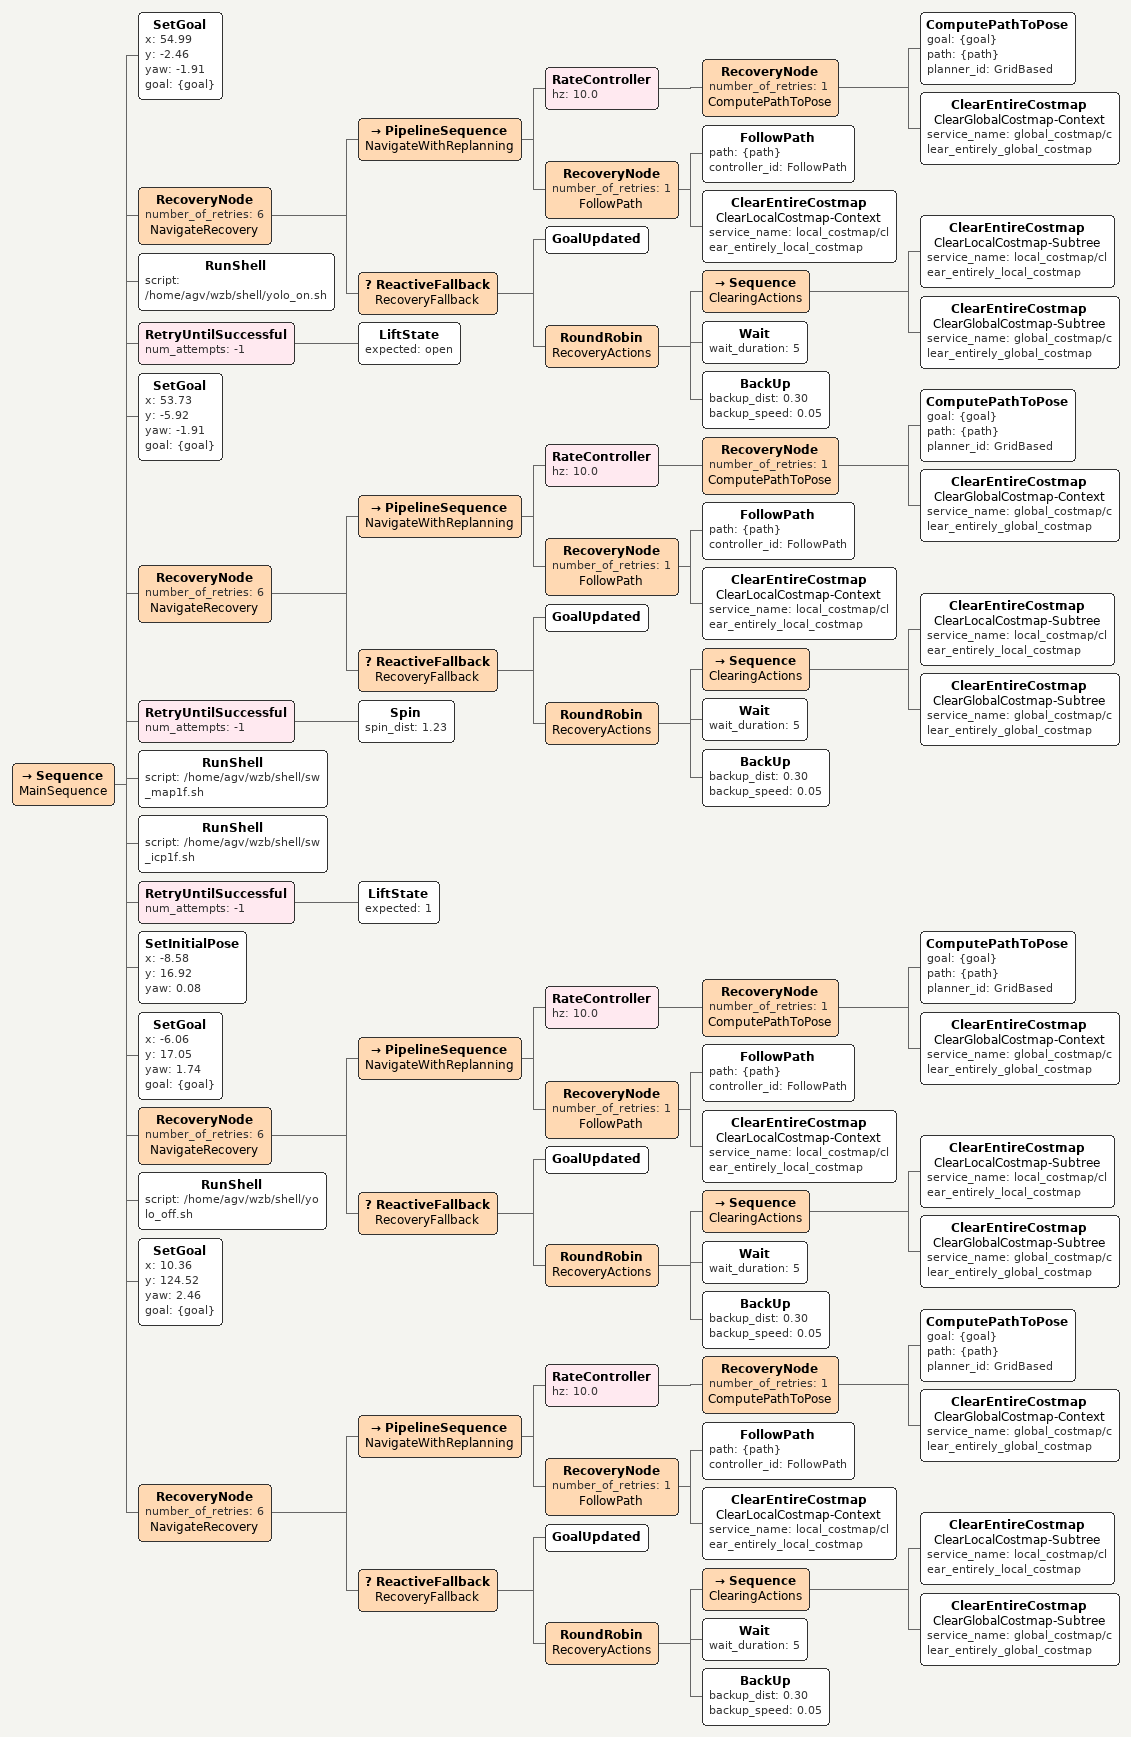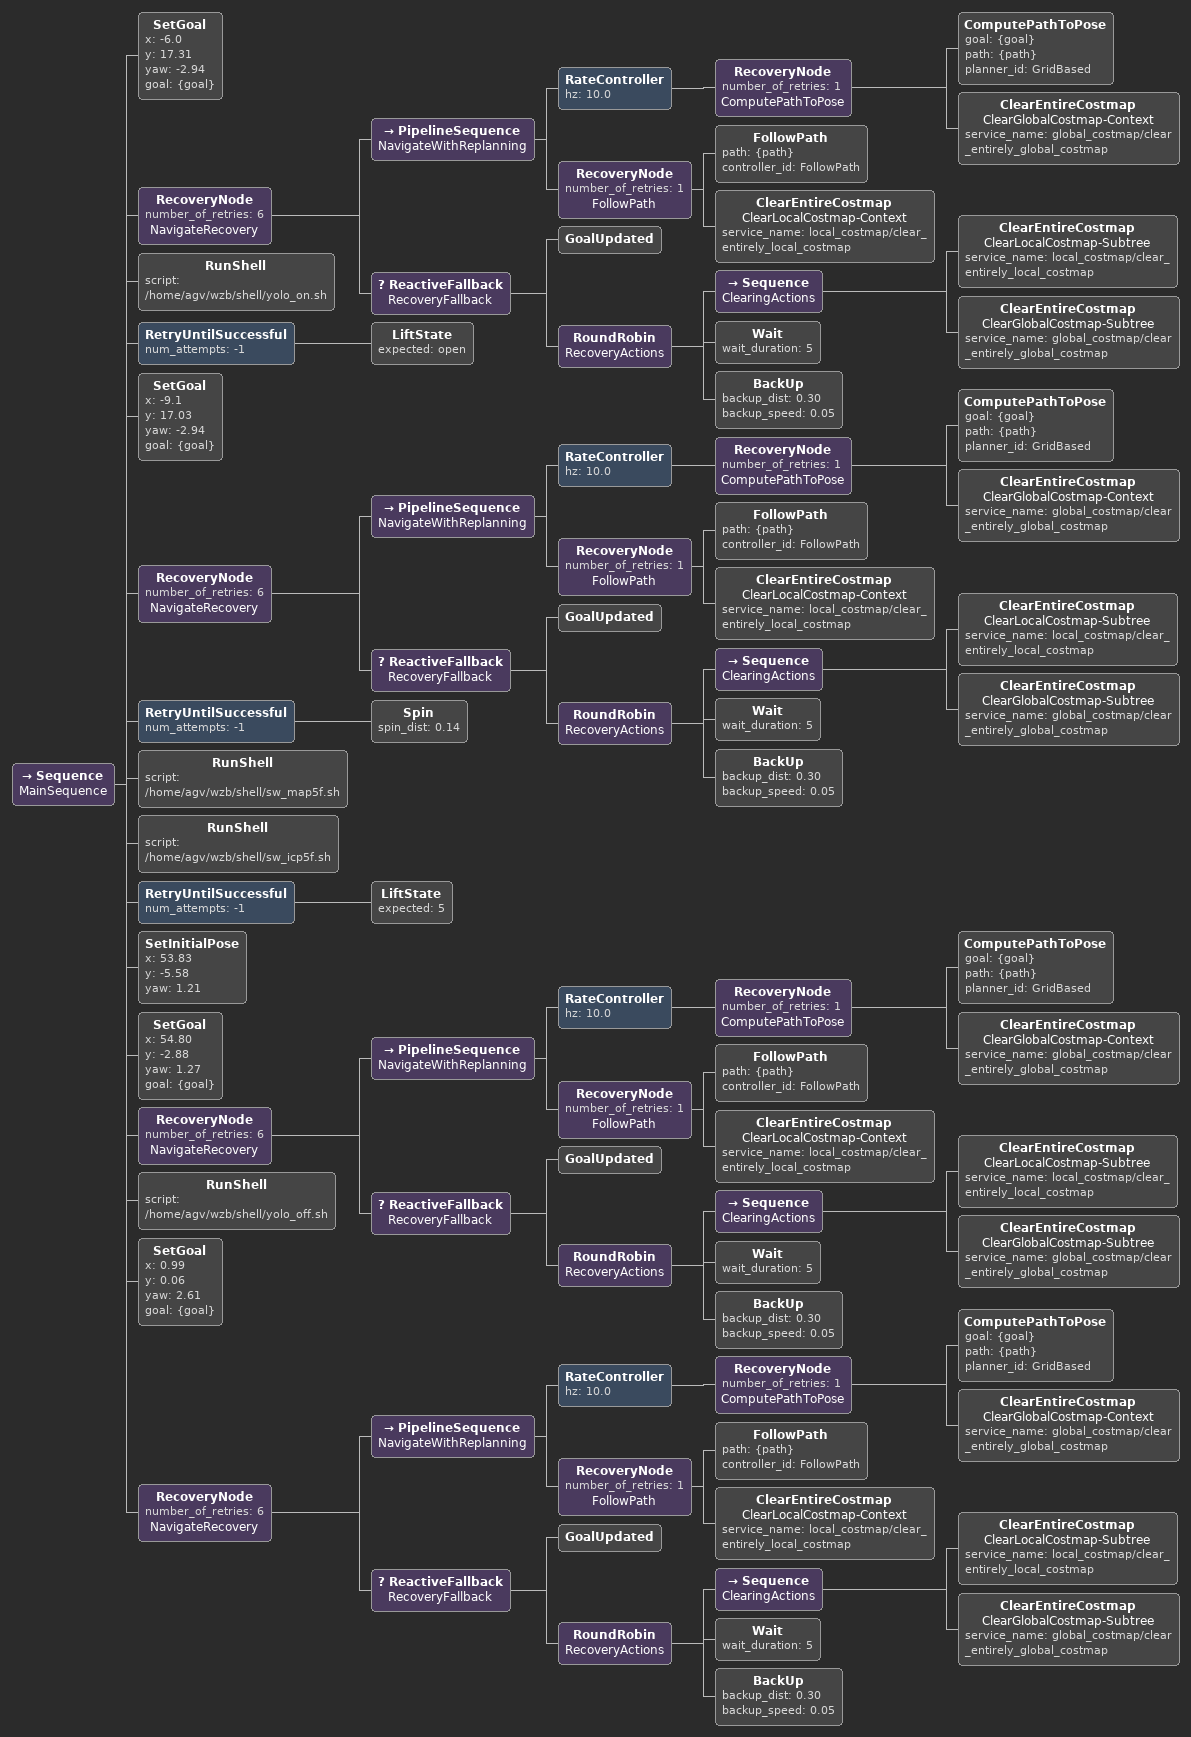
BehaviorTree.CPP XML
<Sequence name="MainSequence">

  <!-- 1st target (5f lift entry) -->
  <SetGoal x="54.99" y="-2.46" yaw="-1.91" goal="{goal}"/>
  <RecoveryNode number_of_retries="6" name="NavigateRecovery">
    <PipelineSequence name="NavigateWithReplanning">
      <RateController hz="10.0">
        <RecoveryNode number_of_retries="1" name="ComputePathToPose">
          <ComputePathToPose goal="{goal}" path="{path}" planner_id="GridBased"/>
          <ClearEntireCostmap name="ClearGlobalCostmap-Context" service_name="global_costmap/clear_entirely_global_costmap"/>
        </RecoveryNode>
      </RateController>
      <RecoveryNode number_of_retries="1" name="FollowPath">
        <FollowPath path="{path}" controller_id="FollowPath"/>
        <ClearEntireCostmap name="ClearLocalCostmap-Context" service_name="local_costmap/clear_entirely_local_costmap"/>
      </RecoveryNode>
    </PipelineSequence>
    <ReactiveFallback name="RecoveryFallback">
      <GoalUpdated/>
      <RoundRobin name="RecoveryActions">
        <Sequence name="ClearingActions">
          <ClearEntireCostmap name="ClearLocalCostmap-Subtree" service_name="local_costmap/clear_entirely_local_costmap"/>
          <ClearEntireCostmap name="ClearGlobalCostmap-Subtree" service_name="global_costmap/clear_entirely_global_costmap"/>
        </Sequence>
        <Wait wait_duration="5"/>
        <BackUp backup_dist="0.30" backup_speed="0.05"/>
      </RoundRobin>
    </ReactiveFallback>
  </RecoveryNode>

  <!-- activate yolo -->
  <RunShell script="/home/agv/wzb/shell/yolo_on.sh"/>

  <!-- wait for door open -->
  <RetryUntilSuccessful num_attempts="-1">
    <LiftState expected="open"/>
  </RetryUntilSuccessful>

  <!-- 2nd target (into the lift) -->
  <SetGoal x="53.73" y="-5.92" yaw="-1.91" goal="{goal}"/>
  <RecoveryNode number_of_retries="6" name="NavigateRecovery">
    <PipelineSequence name="NavigateWithReplanning">
      <RateController hz="10.0">
        <RecoveryNode number_of_retries="1" name="ComputePathToPose">
          <ComputePathToPose goal="{goal}" path="{path}" planner_id="GridBased"/>
          <ClearEntireCostmap name="ClearGlobalCostmap-Context" service_name="global_costmap/clear_entirely_global_costmap"/>
        </RecoveryNode>
      </RateController>
      <RecoveryNode number_of_retries="1" name="FollowPath">
        <FollowPath path="{path}" controller_id="FollowPath"/>
        <ClearEntireCostmap name="ClearLocalCostmap-Context" service_name="local_costmap/clear_entirely_local_costmap"/>
      </RecoveryNode>
    </PipelineSequence>
    <ReactiveFallback name="RecoveryFallback">
      <GoalUpdated/>
      <RoundRobin name="RecoveryActions">
        <Sequence name="ClearingActions">
          <ClearEntireCostmap name="ClearLocalCostmap-Subtree" service_name="local_costmap/clear_entirely_local_costmap"/>
          <ClearEntireCostmap name="ClearGlobalCostmap-Subtree" service_name="global_costmap/clear_entirely_global_costmap"/>
        </Sequence>
        <Wait wait_duration="5"/>
        <BackUp backup_dist="0.30" backup_speed="0.05"/>
      </RoundRobin>
    </ReactiveFallback>
  </RecoveryNode>

  <!-- head to the door of lift -->

  <RetryUntilSuccessful num_attempts="-1">
    <Spin spin_dist="1.23"/>
  </RetryUntilSuccessful>

  <!-- sw map and icp-->
  <RunShell script="/home/agv/wzb/shell/sw_map1f.sh"/>
  <RunShell script="/home/agv/wzb/shell/sw_icp1f.sh"/>

  <!-- wait for lift to arrive at 1f -->
  <RetryUntilSuccessful num_attempts="-1">
    <LiftState expected="1"/>
  </RetryUntilSuccessful>

  <SetInitialPose x="-8.58" y="16.92" yaw="0.08"/>

  <!-- 3rd target (leave 1f lift)  -->
  <SetGoal x="-6.06" y="17.05" yaw="1.74" goal="{goal}"/>
  <RecoveryNode number_of_retries="6" name="NavigateRecovery">
    <PipelineSequence name="NavigateWithReplanning">
      <RateController hz="10.0">
        <RecoveryNode number_of_retries="1" name="ComputePathToPose">
          <ComputePathToPose goal="{goal}" path="{path}" planner_id="GridBased"/>
          <ClearEntireCostmap name="ClearGlobalCostmap-Context" service_name="global_costmap/clear_entirely_global_costmap"/>
        </RecoveryNode>
      </RateController>
      <RecoveryNode number_of_retries="1" name="FollowPath">
        <FollowPath path="{path}" controller_id="FollowPath"/>
        <ClearEntireCostmap name="ClearLocalCostmap-Context" service_name="local_costmap/clear_entirely_local_costmap"/>
      </RecoveryNode>
    </PipelineSequence>
    <ReactiveFallback name="RecoveryFallback">
      <GoalUpdated/>
      <RoundRobin name="RecoveryActions">
        <Sequence name="ClearingActions">
          <ClearEntireCostmap name="ClearLocalCostmap-Subtree" service_name="local_costmap/clear_entirely_local_costmap"/>
          <ClearEntireCostmap name="ClearGlobalCostmap-Subtree" service_name="global_costmap/clear_entirely_global_costmap"/>
        </Sequence>
        <Wait wait_duration="5"/>
        <BackUp backup_dist="0.30" backup_speed="0.05"/>
      </RoundRobin>
    </ReactiveFallback>
  </RecoveryNode>

  <!-- turn off yolo -->
  <RunShell script="/home/agv/wzb/shell/yolo_off.sh"/>

  <!-- 4th target (1f lift to starbucks) -->
  <SetGoal x="10.36" y="124.52" yaw="2.46" goal="{goal}"/>
  <RecoveryNode number_of_retries="6" name="NavigateRecovery">
    <PipelineSequence name="NavigateWithReplanning">
      <RateController hz="10.0">
        <RecoveryNode number_of_retries="1" name="ComputePathToPose">
          <ComputePathToPose goal="{goal}" path="{path}" planner_id="GridBased"/>
          <ClearEntireCostmap name="ClearGlobalCostmap-Context" service_name="global_costmap/clear_entirely_global_costmap"/>
        </RecoveryNode>
      </RateController>
      <RecoveryNode number_of_retries="1" name="FollowPath">
        <FollowPath path="{path}" controller_id="FollowPath"/>
        <ClearEntireCostmap name="ClearLocalCostmap-Context" service_name="local_costmap/clear_entirely_local_costmap"/>
      </RecoveryNode>
    </PipelineSequence>
    <ReactiveFallback name="RecoveryFallback">
      <GoalUpdated/>
      <RoundRobin name="RecoveryActions">
        <Sequence name="ClearingActions">
          <ClearEntireCostmap name="ClearLocalCostmap-Subtree" service_name="local_costmap/clear_entirely_local_costmap"/>
          <ClearEntireCostmap name="ClearGlobalCostmap-Subtree" service_name="global_costmap/clear_entirely_global_costmap"/>
        </Sequence>
        <Wait wait_duration="5"/>
        <BackUp backup_dist="0.30" backup_speed="0.05"/>
      </RoundRobin>
    </ReactiveFallback>
  </RecoveryNode>

</Sequence>

<Sequence name="MainSequence">

  <!-- return to 1f lift -->
  <SetGoal x="-6.0" y="17.31" yaw="-2.94" goal="{goal}"/>
  <RecoveryNode number_of_retries="6" name="NavigateRecovery">
    <PipelineSequence name="NavigateWithReplanning">
      <RateController hz="10.0">
        <RecoveryNode number_of_retries="1" name="ComputePathToPose">
          <ComputePathToPose goal="{goal}" path="{path}" planner_id="GridBased"/>
          <ClearEntireCostmap name="ClearGlobalCostmap-Context" service_name="global_costmap/clear_entirely_global_costmap"/>
        </RecoveryNode>
      </RateController>
      <RecoveryNode number_of_retries="1" name="FollowPath">
        <FollowPath path="{path}" controller_id="FollowPath"/>
        <ClearEntireCostmap name="ClearLocalCostmap-Context" service_name="local_costmap/clear_entirely_local_costmap"/>
      </RecoveryNode>
    </PipelineSequence>
    <ReactiveFallback name="RecoveryFallback">
      <GoalUpdated/>
      <RoundRobin name="RecoveryActions">
        <Sequence name="ClearingActions">
          <ClearEntireCostmap name="ClearLocalCostmap-Subtree" service_name="local_costmap/clear_entirely_local_costmap"/>
          <ClearEntireCostmap name="ClearGlobalCostmap-Subtree" service_name="global_costmap/clear_entirely_global_costmap"/>
        </Sequence>
        <Wait wait_duration="5"/>
        <BackUp backup_dist="0.30" backup_speed="0.05"/>
      </RoundRobin>
    </ReactiveFallback>
  </RecoveryNode>

  <!-- activate yolo -->
  <RunShell script="/home/agv/wzb/shell/yolo_on.sh"/>

  <!-- wait for door open -->
  <RetryUntilSuccessful num_attempts="-1">
    <LiftState expected="open"/>
  </RetryUntilSuccessful>

  <!-- into 1f lift -->
  <SetGoal x="-9.1" y="17.03" yaw="-2.94" goal="{goal}"/>
  <RecoveryNode number_of_retries="6" name="NavigateRecovery">
    <PipelineSequence name="NavigateWithReplanning">
      <RateController hz="10.0">
        <RecoveryNode number_of_retries="1" name="ComputePathToPose">
          <ComputePathToPose goal="{goal}" path="{path}" planner_id="GridBased"/>
          <ClearEntireCostmap name="ClearGlobalCostmap-Context" service_name="global_costmap/clear_entirely_global_costmap"/>
        </RecoveryNode>
      </RateController>
      <RecoveryNode number_of_retries="1" name="FollowPath">
        <FollowPath path="{path}" controller_id="FollowPath"/>
        <ClearEntireCostmap name="ClearLocalCostmap-Context" service_name="local_costmap/clear_entirely_local_costmap"/>
      </RecoveryNode>
    </PipelineSequence>
    <ReactiveFallback name="RecoveryFallback">
      <GoalUpdated/>
      <RoundRobin name="RecoveryActions">
        <Sequence name="ClearingActions">
          <ClearEntireCostmap name="ClearLocalCostmap-Subtree" service_name="local_costmap/clear_entirely_local_costmap"/>
          <ClearEntireCostmap name="ClearGlobalCostmap-Subtree" service_name="global_costmap/clear_entirely_global_costmap"/>
        </Sequence>
        <Wait wait_duration="5"/>
        <BackUp backup_dist="0.30" backup_speed="0.05"/>
      </RoundRobin>
    </ReactiveFallback>
  </RecoveryNode>

  <!-- head to the door of lift -->
  <RetryUntilSuccessful num_attempts="-1">
    <Spin spin_dist="0.14"/>
  </RetryUntilSuccessful>

  <!-- sw map and icp-->
  <RunShell script="/home/agv/wzb/shell/sw_map5f.sh"/>
  <RunShell script="/home/agv/wzb/shell/sw_icp5f.sh"/>

  <!-- wait for lift to arrive at 5f -->
  <RetryUntilSuccessful num_attempts="-1">
    <LiftState expected="5"/>
  </RetryUntilSuccessful>

  <SetInitialPose x="53.83" y="-5.58" yaw="1.21"/>

  <!-- leave 5f lift -->
  <SetGoal x="54.80" y="-2.88" yaw="1.27" goal="{goal}"/>
  <RecoveryNode number_of_retries="6" name="NavigateRecovery">
    <PipelineSequence name="NavigateWithReplanning">
      <RateController hz="10.0">
        <RecoveryNode number_of_retries="1" name="ComputePathToPose">
          <ComputePathToPose goal="{goal}" path="{path}" planner_id="GridBased"/>
          <ClearEntireCostmap name="ClearGlobalCostmap-Context" service_name="global_costmap/clear_entirely_global_costmap"/>
        </RecoveryNode>
      </RateController>
      <RecoveryNode number_of_retries="1" name="FollowPath">
        <FollowPath path="{path}" controller_id="FollowPath"/>
        <ClearEntireCostmap name="ClearLocalCostmap-Context" service_name="local_costmap/clear_entirely_local_costmap"/>
      </RecoveryNode>
    </PipelineSequence>
    <ReactiveFallback name="RecoveryFallback">
      <GoalUpdated/>
      <RoundRobin name="RecoveryActions">
        <Sequence name="ClearingActions">
          <ClearEntireCostmap name="ClearLocalCostmap-Subtree" service_name="local_costmap/clear_entirely_local_costmap"/>
          <ClearEntireCostmap name="ClearGlobalCostmap-Subtree" service_name="global_costmap/clear_entirely_global_costmap"/>
        </Sequence>
        <Wait wait_duration="5"/>
        <BackUp backup_dist="0.30" backup_speed="0.05"/>
      </RoundRobin>
    </ReactiveFallback>
  </RecoveryNode>

  <!-- turn off yolo -->
  <RunShell script="/home/agv/wzb/shell/yolo_off.sh"/>

  <!-- return to 522 -->
  <SetGoal x="0.99" y="0.06" yaw="2.61" goal="{goal}"/>
  <RecoveryNode number_of_retries="6" name="NavigateRecovery">
    <PipelineSequence name="NavigateWithReplanning">
      <RateController hz="10.0">
        <RecoveryNode number_of_retries="1" name="ComputePathToPose">
          <ComputePathToPose goal="{goal}" path="{path}" planner_id="GridBased"/>
          <ClearEntireCostmap name="ClearGlobalCostmap-Context" service_name="global_costmap/clear_entirely_global_costmap"/>
        </RecoveryNode>
      </RateController>
      <RecoveryNode number_of_retries="1" name="FollowPath">
        <FollowPath path="{path}" controller_id="FollowPath"/>
        <ClearEntireCostmap name="ClearLocalCostmap-Context" service_name="local_costmap/clear_entirely_local_costmap"/>
      </RecoveryNode>
    </PipelineSequence>
    <ReactiveFallback name="RecoveryFallback">
      <GoalUpdated/>
      <RoundRobin name="RecoveryActions">
        <Sequence name="ClearingActions">
          <ClearEntireCostmap name="ClearLocalCostmap-Subtree" service_name="local_costmap/clear_entirely_local_costmap"/>
          <ClearEntireCostmap name="ClearGlobalCostmap-Subtree" service_name="global_costmap/clear_entirely_global_costmap"/>
        </Sequence>
        <Wait wait_duration="5"/>
        <BackUp backup_dist="0.30" backup_speed="0.05"/>
      </RoundRobin>
    </ReactiveFallback>
  </RecoveryNode>

</Sequence>
